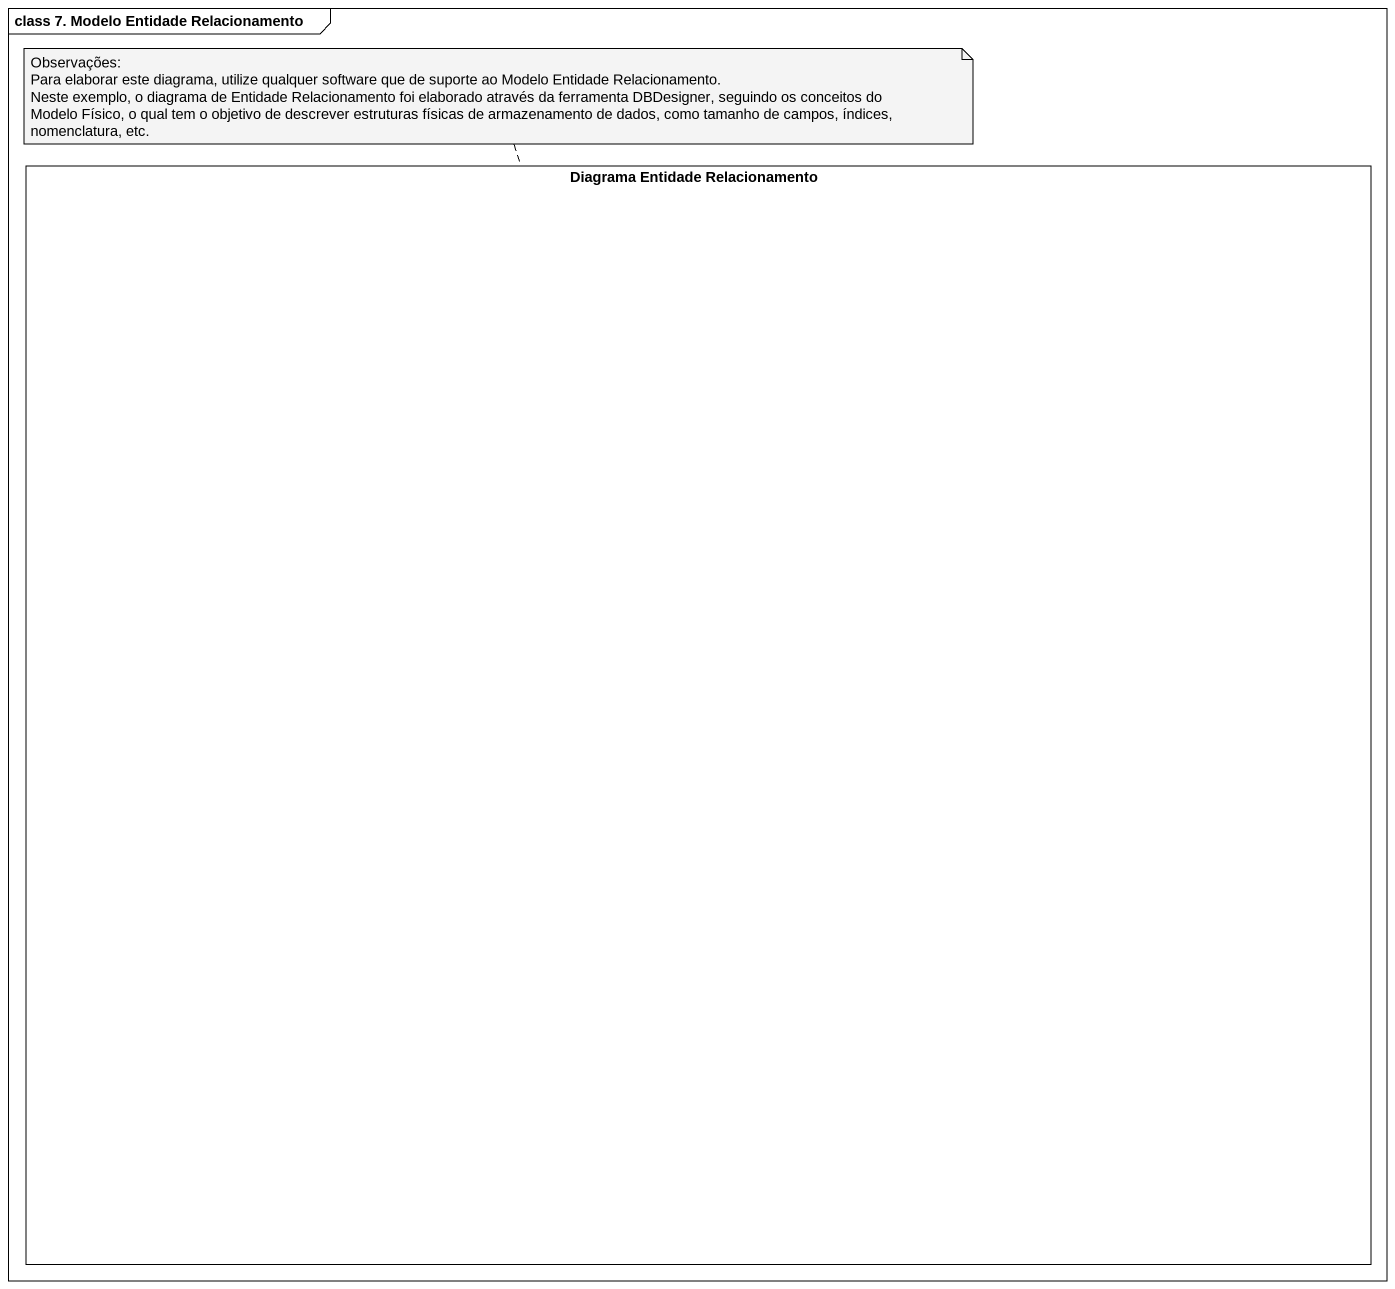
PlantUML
@startuml
mainframe class 7. Modelo Entidade Relacionamento
rectangle "Diagrama Entidade Relacionamento" as Diagrama_Entidade
note top of Diagrama_Entidade
  Observações:
  Para elaborar este diagrama, utilize qualquer software que de suporte ao Modelo Entidade Relacionamento.
  Neste exemplo, o diagrama de Entidade Relacionamento foi elaborado através da ferramenta DBDesigner, seguindo os conceitos do Modelo Físico, o qual tem o objetivo de descrever estruturas físicas de armazenamento de dados, como tamanho de campos, índices, nomenclatura, etc.
end note
@enduml
